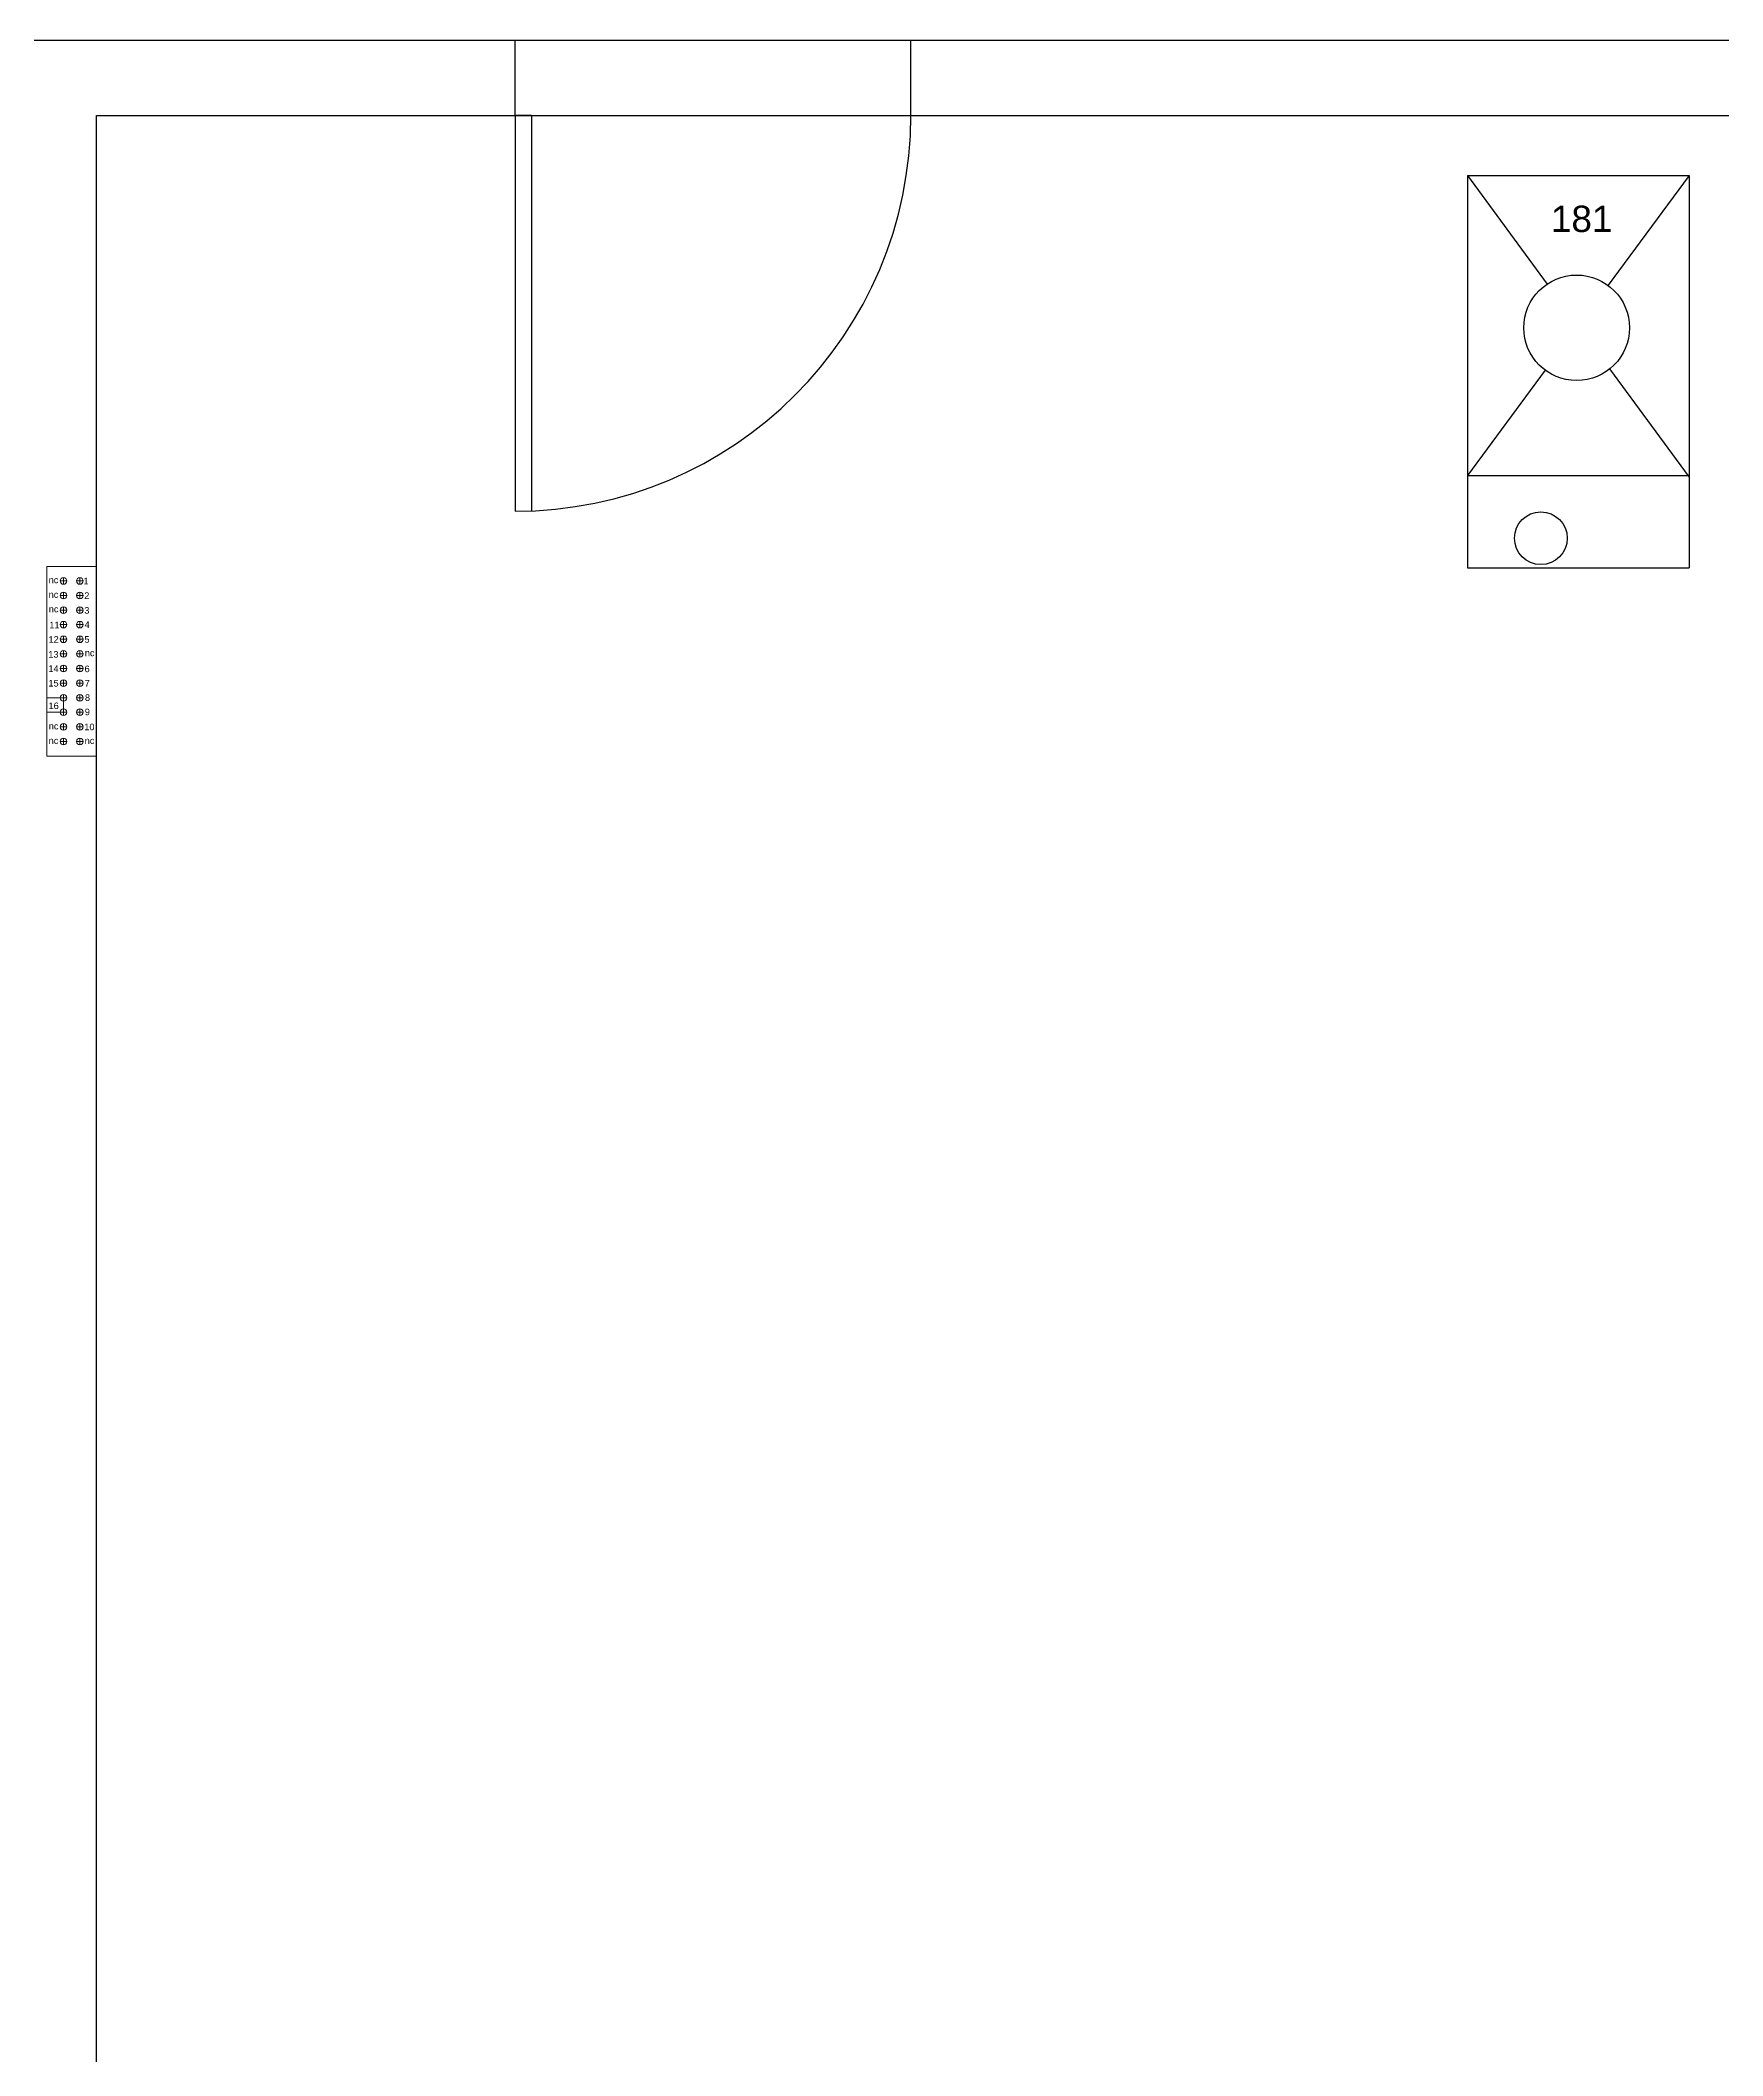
# Model space of a CAD drawing. Header units: inches. Extents: x 43 to 460, y 86 to 566.
# Drawn here: x 206.8 to 334.3, y 413.5 to 566.3 of the extents above; entities that cross this region are included whole.
import ezdxf

# ---------------------------------------------------------------- set-up
doc = ezdxf.new("R2010")
doc.units = ezdxf.units.IN
doc.header["$MEASUREMENT"] = 0
doc.layers.get('0').update_dxf_attribs({"color": 1, "lineweight": 9})
doc.layers.add('A101-Floorplan-1st-floor', color=7, linetype='Continuous', lineweight=9)
doc.styles.add('Small', font='Arial.ttf', dxfattribs={"height": 0.5})
doc.styles.get("Standard").update_dxf_attribs({"font": 'Arial.ttf', "height": 2})

# ---------------------------------------------------------------- blocks, each defined once
blk = doc.blocks.new('garage-door-exit-to-trailer')
at = {"layer": 'A101-Floorplan-1st-floor', "lineweight": 30}
for p, q in [((0, 0), (0, -30)), ((1.25, 0), (0, 0)), ((1.25, 0), (1.25, -29.97))]:
    blk.add_line(p, q, dxfattribs=at)
blk.add_arc((0, 0), 30, 270, 0, dxfattribs=at)
blk = doc.blocks.new('L1-furnace-181-reference')
at = {"layer": 'A101-Floorplan-1st-floor', "lineweight": -3}
for p, q in [((0, 29.75), (6.04, 21.52)), ((0, 29.75), (0, 0)), ((16.8, 29.75), (16.8, 0)), ((10.77, 15.08), (16.8, 6.87)), ((0, 0), (16.8, 0))]:
    blk.add_line(p, q, dxfattribs=at)
for points in [[(0, 29.75), (16.8, 29.75), (10.65, 21.42)], [(5.89, 14.99), (-0.01, 7), (16.8, 7)]]:
    blk.add_lwpolyline(points, dxfattribs=at)
for centre, radius in [((8.27, 18.2), 4), ((5.56, 2.25), 2)]:
    blk.add_circle(centre, radius, dxfattribs=at)
blk = doc.blocks.new('GE-125A-subpanel-171')
at = {"lineweight": 5}
for p, q in [((0, -14.38, -48.5), (0, 0, -48.5)), ((0, 0, -48.5), (3.75, 0, -48.5)), ((3.75, -15.19, -48.5), (3.75, 0.81, -48.5)), ((1, -1.11, -48.5), (1.5, -1.11, -48.5)), ((1.25, -1.36, -48.5), (1.25, -0.86, -48.5)), ((2.25, -1.11, -48.5), (2.75, -1.11, -48.5)), ((2.5, -1.36, -48.5), (2.5, -0.86, -48.5)), ((1, -2.21, -48.5), (1.5, -2.21, -48.5)), ((1.25, -2.46, -48.5), (1.25, -1.96, -48.5)), ((2.25, -2.21, -48.5), (2.75, -2.21, -48.5)), ((2.5, -2.46, -48.5), (2.5, -1.96, -48.5)), ((1, -3.32, -48.5), (1.5, -3.32, -48.5)), ((1, -4.42, -48.5), (1.5, -4.42, -48.5)), ((1.25, -3.57, -48.5), (1.25, -3.07, -48.5)), ((1.25, -4.67, -48.5), (1.25, -4.17, -48.5)), ((2.25, -3.32, -48.5), (2.75, -3.32, -48.5)), ((2.25, -4.42, -48.5), (2.75, -4.42, -48.5)), ((2.5, -3.57, -48.5), (2.5, -3.07, -48.5)), ((2.5, -4.67, -48.5), (2.5, -4.17, -48.5)), ((1, -5.53, -48.5), (1.5, -5.53, -48.5)), ((1.25, -5.78, -48.5), (1.25, -5.28, -48.5)), ((2.25, -5.53, -48.5), (2.75, -5.53, -48.5)), ((2.5, -5.78, -48.5), (2.5, -5.28, -48.5)), ((1, -6.64, -48.5), (1.5, -6.64, -48.5)), ((1.25, -6.89, -48.5), (1.25, -6.39, -48.5)), ((1.25, -7.99, -48.5), (1.25, -7.49, -48.5)), ((2.25, -6.64, -48.5), (2.75, -6.64, -48.5)), ((2.5, -6.89, -48.5), (2.5, -6.39, -48.5)), ((2.5, -7.99, -48.5), (2.5, -7.49, -48.5)), ((1, -7.74, -48.5), (1.5, -7.74, -48.5)), ((1, -8.85, -48.5), (1.5, -8.85, -48.5)), ((1.25, -9.1, -48.5), (1.25, -8.6, -48.5)), ((2.25, -7.74, -48.5), (2.75, -7.74, -48.5)), ((2.25, -8.85, -48.5), (2.75, -8.85, -48.5)), ((2.5, -9.1, -48.5), (2.5, -8.6, -48.5)), ((1.25, -9.96, -48.5), (0, -9.96, -48.5)), ((0, -9.96, -48.5), (0, -11.06, -48.5)), ((1, -9.96, -48.5), (1.5, -9.96, -48.5)), ((1.25, -10.21, -48.5), (1.25, -9.71, -48.5)), ((1.25, -11.06, -48.5), (1.25, -9.96, -48.5)), ((2.25, -9.96, -48.5), (2.75, -9.96, -48.5)), ((2.5, -10.21, -48.5), (2.5, -9.71, -48.5)), ((0, -11.06, -48.5), (1.25, -11.06, -48.5)), ((1, -11.06, -48.5), (1.5, -11.06, -48.5)), ((1, -12.17, -48.5), (1.5, -12.17, -48.5)), ((1.25, -11.31, -48.5), (1.25, -10.81, -48.5)), ((1.25, -12.42, -48.5), (1.25, -11.92, -48.5)), ((2.25, -11.06, -48.5), (2.75, -11.06, -48.5)), ((2.25, -12.17, -48.5), (2.75, -12.17, -48.5)), ((2.5, -11.31, -48.5), (2.5, -10.81, -48.5)), ((2.5, -12.42, -48.5), (2.5, -11.92, -48.5)), ((1, -13.27, -48.5), (1.5, -13.27, -48.5)), ((1.25, -13.52, -48.5), (1.25, -13.02, -48.5)), ((2.25, -13.27, -48.5), (2.75, -13.27, -48.5)), ((2.5, -13.52, -48.5), (2.5, -13.02, -48.5)), ((0, -14.38, -48.5), (3.75, -14.38, -48.5))]:
    blk.add_line(p, q, dxfattribs=at)
for centre in [(1.25, -1.11, -48.5), (2.5, -1.11, -48.5), (1.25, -2.21, -48.5), (2.5, -2.21, -48.5), (1.25, -3.32, -48.5), (1.25, -4.42, -48.5), (2.5, -3.32, -48.5), (2.5, -4.42, -48.5), (1.25, -5.53, -48.5), (2.5, -5.53, -48.5), (1.25, -6.64, -48.5), (1.25, -7.74, -48.5), (2.5, -6.64, -48.5), (2.5, -7.74, -48.5), (1.25, -8.85, -48.5), (2.5, -8.85, -48.5), (1.25, -9.96, -48.5), (2.5, -9.96, -48.5), (1.25, -11.06, -48.5), (1.25, -12.17, -48.5), (2.5, -11.06, -48.5), (2.5, -12.17, -48.5), (1.25, -13.27, -48.5), (2.5, -13.27, -48.5)]:
    blk.add_circle(centre, 0.25, dxfattribs=at)
at = {"lineweight": 5, "style": 'Small'}
for s, p in [('nc', (0.13, -1.28, -48.5)), ('1', (2.77, -1.36, -48.5)), ('nc', (0.13, -2.39, -48.5)), ('2', (2.83, -2.47, -48.5)), ('nc', (0.14, -3.49, -48.5)), ('11', (0.18, -4.7, -48.5)), ('3', (2.83, -3.59, -48.5)), ('4', (2.85, -4.67, -48.5)), ('12', (0.12, -5.79, -48.5)), ('5', (2.84, -5.79, -48.5)), ('13', (0.1, -6.92, -48.5)), ('14', (0.11, -8, -48.5)), ('6', (2.85, -8.02, -48.5)), ('nc', (2.87, -6.81, -48.5)), ('15', (0.11, -9.11, -48.5)), ('7', (2.86, -9.11, -48.5)), ('16', (0.12, -10.82, -48.5)), ('8', (2.88, -10.2, -48.5)), ('nc', (0.14, -12.36, -48.5)), ('10', (2.83, -12.42, -48.5)), ('9', (2.87, -11.28, -48.5)), ('nc', (0.13, -13.46, -48.5)), ('nc', (2.86, -13.46, -48.5))]:
    blk.add_text(s, height=0.5, dxfattribs=at).set_placement(p)

msp = doc.modelspace()

# ---------------------------------------------------------------- linework, layer by layer
at = {"layer": 'A101-Floorplan-1st-floor', "lineweight": -3}
for p, q in [((206.32, 566.3), (459.75, 566.3)), ((242.79, 560.61), (242.79, 566.3)), ((272.78, 560.61), (272.78, 566.3))]:
    msp.add_line(p, q, dxfattribs=at)
msp.add_lwpolyline([(349.82, 340.36), (349.82, 303.61), (211.07, 303.61), (211.07, 560.61), (454.25, 560.61), (454.25, 338.46), (349.82, 338.46)], dxfattribs=at)

# ---------------------------------------------------------------- block references
at = {"lineweight": -3}
msp.add_blockref('garage-door-exit-to-trailer', (242.79, 560.61), dxfattribs=at)
at = {"layer": 'A101-Floorplan-1st-floor', "lineweight": 5}
for name, p in [('L1-furnace-181-reference', (314.97, 526.31)), ('GE-125A-subpanel-171', (207.32, 526.43, 48.5))]:
    msp.add_blockref(name, p, dxfattribs=at)

# ---------------------------------------------------------------- texts
msp.add_text('181', height=2, dxfattribs=at).set_placement((321.29, 551.77))

doc.saveas('drawing.dxf')
